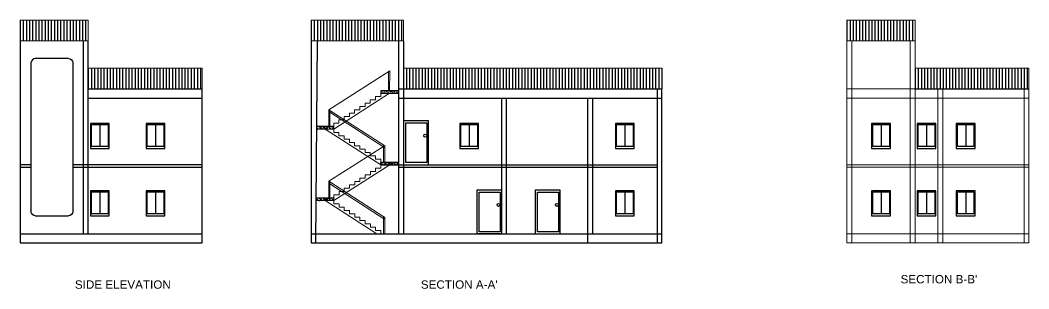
# Model space of a CAD drawing. Header units: metres. Extents: x 0 to 2377, y 0 to 2754.
# Drawn here: x 144.19 to 192.53, y 102.45 to 115.35 of the extents above; entities that cross this region are included whole.
import ezdxf

# ---------------------------------------------------------------- set-up
doc = ezdxf.new("R2010")
doc.units = ezdxf.units.M
doc.linetypes.add('DASHED', pattern=[0.75, 0.5, -0.25])
doc.layers.add('Stairs', color=1, linetype='Continuous', lineweight=35)
doc.layers.add('Walls', color=7, linetype='Continuous')
doc.styles.get("Standard").update_dxf_attribs({"font": 'arial.ttf'})

msp = doc.modelspace()

# ---------------------------------------------------------------- hatches: boundary and pattern name
at = {"lineweight": 0}
h = msp.add_hatch(dxfattribs=at)
h.set_pattern_fill('AR-CONC', color=256, scale=0.0005)
h.set_pattern_definition([(50, (-22.92186, 6.84556), (0.091092334, -0.007969543), [0.009525, -0.104775]), (355, (-22.92186, 6.84556), (-0.01762171, 0.095528423), [0.00762, -0.083820292]), (100.451445, (-22.91427, 6.84489), (0.073470624, 0.087558876), [0.008095004, -0.089045122]), (46.1842, (-22.92186, 6.87096), (0.13553952, -0.021021164), [0.0142875, -0.1571625]), (96.63556, (-22.91056, 6.8692), (0.11870207, 0.12371306), [0.01214251, -0.1335678]), (351.18415, (-22.92186, 6.87096), (0.11870207, 0.12371306), [0.01142998, -0.12572987]), (21, (-22.90916, 6.86461), (0.075807196, -0.0511326), [0.009525, -0.104775]), (326, (-22.90916, 6.86461), (0.030901014, 0.092093983), [0.00762, -0.08382]), (71.451445, (-22.90284, 6.86035), (0.10670821, 0.040961384), [0.008095004, -0.08904497]), (37.5, (-22.921857, 6.845558), (0.0015443016, 0.0422775194), [0, -0.082804, 0, -0.08509, 0, -0.0841375]), (7.5, (-22.921857, 6.84556), (0.033409831, 0.050090287), [0, -0.048514, 0, -0.080899, 0, -0.0320675]), (327.5, (-22.950178, 6.845558), (0.0677952976, -0.002864372), [0, -0.03175, 0, -0.09906, 0, -0.131445]), (317.5, (-22.96288, 6.84556), (0.07406459, 0.012713246), [0, -0.041275, 0, -0.065786, 0, -0.093345])])
h.paths.add_polyline_path([(162.324, 111.952), (161.469, 111.952), (161.469, 111.837), (162.324, 111.837)])
at = {"layer": 'Walls', "linetype": 'DASHED'}
h = msp.add_hatch(dxfattribs=at)
h.set_pattern_fill('AR-CONC', color=256, scale=0.029)
h.set_pattern_definition([(50, (-1313.58844, -1627.01318), (0.208005453, -0.018198119), [0.02175, -0.23925]), (355, (-1313.58844, -1627.01318), (-0.040237887, 0.218135719), [0.0174, -0.1914]), (100.451444, (-1313.5711, -1627.0147), (0.167767566, 0.199937597), [0.018484656, -0.203331212]), (46.1842, (-1313.58844, -1626.95518), (0.309499986, -0.04800059), [0.032625, -0.358875]), (96.635635, (-1313.56265, -1626.95918), (0.271051964, 0.282494394), [0.027727, -0.30499699]), (351.184164, (-1313.58844, -1626.95518), (0.271051964, 0.282494394), [0.0261, -0.2871]), (21, (-1313.55944, -1626.96968), (0.173103045, -0.116759478), [0.02175, -0.23925]), (326, (-1313.55944, -1626.96968), (0.070561446, 0.210293513), [0.0174, -0.1914]), (71.451445, (-1313.54501, -1626.9794), (0.24366449, 0.093534034), [0.018484655, -0.203331212]), (37.5, (-1313.58844, -1627.01318), (0.003526358, 0.0965392176), [0, -0.18908, 0, -0.1943, 0, -0.192125]), (7.5, (-1313.58844, -1627.01318), (0.076290166, 0.1143793964), [0, -0.11078, 0, -0.18473, 0, -0.073225]), (327.5, (-1313.65311, -1627.01318), (0.1548085065, -0.0065409128), [0, -0.0725, 0, -0.2262, 0, -0.30015]), (317.5, (-1313.68211, -1627.01318), (0.169123989, 0.029030445), [0, -0.09425, 0, -0.15022, 0, -0.21315])])
h.paths.add_polyline_path([(159.219, 110.122), (159.219, 110.237), (158.403, 110.236), (158.403, 110.121)])
h = msp.add_hatch(dxfattribs=at)
h.set_pattern_fill('AR-CONC', color=256, scale=0.029)
h.set_pattern_definition([(50, (-1310.47941, -1628.72818), (0.208005453, -0.018198119), [0.02175, -0.23925]), (355, (-1310.47941, -1628.72818), (-0.040237887, 0.218135719), [0.0174, -0.1914]), (100.451444, (-1310.46208, -1628.7297), (0.167767566, 0.199937597), [0.018484656, -0.203331212]), (46.1842, (-1310.47941, -1628.67018), (0.309499986, -0.04800059), [0.032625, -0.358875]), (96.635635, (-1310.45362, -1628.67418), (0.271051964, 0.282494394), [0.027727, -0.30499699]), (351.184164, (-1310.4794, -1628.67018), (0.271051964, 0.282494394), [0.0261, -0.2871]), (21, (-1310.45041, -1628.68468), (0.173103045, -0.116759478), [0.02175, -0.23925]), (326, (-1310.45041, -1628.68468), (0.070561446, 0.210293513), [0.0174, -0.1914]), (71.451445, (-1310.43599, -1628.6944), (0.24366449, 0.093534034), [0.018484655, -0.203331212]), (37.5, (-1310.47941, -1628.72818), (0.003526358, 0.0965392176), [0, -0.18908, 0, -0.1943, 0, -0.192125]), (7.5, (-1310.47941, -1628.72818), (0.076290166, 0.1143793964), [0, -0.11078, 0, -0.18473, 0, -0.073225]), (327.5, (-1310.54408, -1628.72818), (0.1548085065, -0.0065409128), [0, -0.0725, 0, -0.2262, 0, -0.30015]), (317.5, (-1310.57308, -1628.72818), (0.169123989, 0.029030445), [0, -0.09425, 0, -0.15022, 0, -0.21315])])
h.paths.add_polyline_path([(162.328, 108.407), (162.328, 108.522), (161.469, 108.522), (161.469, 108.407)])
h = msp.add_hatch(dxfattribs=at)
h.set_pattern_fill('AR-CONC', color=256, scale=0.029)
h.set_pattern_definition([(50, (-1313.58441, -1630.44818), (0.208005453, -0.018198119), [0.02175, -0.23925]), (355, (-1313.58441, -1630.44818), (-0.040237887, 0.218135719), [0.0174, -0.1914]), (100.451444, (-1313.56708, -1630.4497), (0.167767566, 0.199937597), [0.018484656, -0.203331212]), (46.1842, (-1313.58441, -1630.39018), (0.309499986, -0.04800059), [0.032625, -0.358875]), (96.635635, (-1313.55862, -1630.39418), (0.271051964, 0.282494394), [0.027727, -0.30499699]), (351.184164, (-1313.5844, -1630.39018), (0.271051964, 0.282494394), [0.0261, -0.2871]), (21, (-1313.55541, -1630.40468), (0.173103045, -0.116759478), [0.02175, -0.23925]), (326, (-1313.55541, -1630.40468), (0.070561446, 0.210293513), [0.0174, -0.1914]), (71.451445, (-1313.54099, -1630.4144), (0.24366449, 0.093534034), [0.018484655, -0.203331212]), (37.5, (-1313.58441, -1630.44818), (0.003526358, 0.0965392176), [0, -0.18908, 0, -0.1943, 0, -0.192125]), (7.5, (-1313.58441, -1630.44818), (0.076290166, 0.1143793964), [0, -0.11078, 0, -0.18473, 0, -0.073225]), (327.5, (-1313.64908, -1630.44818), (0.1548085065, -0.0065409128), [0, -0.0725, 0, -0.2262, 0, -0.30015]), (317.5, (-1313.67808, -1630.44818), (0.169123989, 0.029030445), [0, -0.09425, 0, -0.15022, 0, -0.21315])])
h.paths.add_polyline_path([(159.223, 106.687), (159.223, 106.802), (158.379, 106.801), (158.378, 106.687)])

# ---------------------------------------------------------------- linework, layer by layer
at = {"lineweight": 0}
for p, q in [((147.457, 115.346), (144.191, 115.346)), ((144.191, 115.346), (144.191, 114.346)), ((147.457, 114.346), (147.457, 115.346)), ((162.558, 115.346), (158.134, 115.346)), ((158.134, 115.346), (158.134, 114.346)), ((162.558, 114.346), (162.558, 115.346)), ((187.076, 115.346), (183.81, 115.346)), ((183.81, 115.346), (183.81, 114.346)), ((187.076, 114.346), (187.076, 115.346)), ((147.457, 114.346), (144.191, 114.346)), ((144.191, 114.346), (147.457, 114.346)), ((158.134, 114.346), (162.558, 114.346)), ((187.076, 114.346), (183.81, 114.346)), ((183.81, 114.346), (183.81, 112.046)), ((187.076, 114.346), (183.81, 114.346)), ((183.81, 114.346), (187.076, 114.346)), ((184.04, 104.667), (184.04, 114.346)), ((186.846, 114.346), (186.846, 104.667)), ((187.076, 104.667), (187.076, 114.346)), ((152.906, 113.046), (147.457, 113.046)), ((147.457, 113.046), (147.457, 112.046)), ((151.786, 113.046), (151.786, 112.046)), ((152.906, 112.046), (152.906, 113.046)), ((174.941, 113.046), (162.553, 113.046)), ((162.553, 113.046), (162.553, 112.046)), ((166.882, 113.046), (166.882, 112.046)), ((171.21, 113.046), (171.21, 112.046)), ((192.525, 113.046), (187.076, 113.046)), ((187.076, 113.046), (187.076, 112.046)), ((191.404, 113.046), (191.404, 112.046)), ((192.525, 112.046), (192.525, 113.046)), ((147.457, 112.046), (151.882, 112.046)), ((151.786, 112.046), (152.906, 112.046)), ((161.469, 111.952), (162.324, 111.952)), ((161.469, 111.952), (161.469, 111.837)), ((162.324, 111.952), (162.324, 111.837)), ((183.81, 112.046), (183.81, 104.667)), ((192.525, 112.046), (183.81, 112.046)), ((187.076, 112.046), (191.5, 112.046)), ((188.167, 112.046), (188.167, 104.667)), ((188.398, 104.667), (188.398, 112.046)), ((191.404, 112.046), (192.525, 112.046)), ((192.295, 104.667), (192.295, 112.046)), ((192.525, 104.667), (192.525, 112.046)), ((183.81, 111.607), (192.525, 111.607)), ((159.219, 110.122), (159.219, 110.237)), ((159.219, 110.122), (158.402, 110.122)), ((161.469, 108.522), (161.469, 108.407)), ((162.328, 108.407), (161.469, 108.407)), ((162.322, 108.407), (162.322, 108.522)), ((192.525, 108.407), (183.81, 108.407)), ((183.81, 108.287), (192.525, 108.287)), ((159.223, 106.687), (158.378, 106.687)), ((159.223, 106.687), (159.223, 106.802)), ((192.525, 105.087), (183.81, 105.087)), ((183.81, 104.667), (192.525, 104.667))]:
    msp.add_line(p, q, dxfattribs=at)
for p, q in [((144.191, 115.346), (144.191, 114.346)), ((144.34, 115.346), (144.34, 114.346)), ((144.49, 115.346), (144.49, 114.346)), ((144.639, 115.346), (144.639, 114.346)), ((144.788, 115.346), (144.788, 114.346)), ((144.937, 115.346), (144.937, 114.346)), ((144.937, 115.346), (144.937, 114.346)), ((145.086, 115.346), (145.086, 114.346)), ((145.086, 115.346), (145.086, 114.346)), ((145.236, 115.346), (145.236, 114.346)), ((145.385, 115.346), (145.385, 114.346)), ((145.385, 115.346), (145.385, 114.346)), ((145.534, 115.346), (145.534, 114.346)), ((145.683, 115.346), (145.683, 114.346)), ((145.833, 115.346), (145.833, 114.346)), ((145.982, 115.346), (145.982, 114.346)), ((146.131, 115.346), (146.131, 114.346)), ((146.131, 115.346), (146.131, 114.346)), ((146.28, 115.346), (146.28, 114.346)), ((146.28, 115.346), (146.28, 114.346)), ((146.43, 115.346), (146.43, 114.346)), ((146.579, 115.346), (146.579, 114.346)), ((146.579, 115.346), (146.579, 114.346)), ((146.728, 115.346), (146.728, 114.346)), ((146.877, 115.346), (146.877, 114.346)), ((147.027, 115.346), (147.027, 114.346)), ((147.176, 115.346), (147.176, 114.346)), ((147.325, 115.346), (147.325, 114.346)), ((147.325, 115.346), (147.325, 114.346)), ((158.134, 115.346), (158.134, 114.346)), ((158.283, 115.346), (158.283, 114.346)), ((158.432, 115.346), (158.432, 114.346)), ((158.581, 115.346), (158.581, 114.346)), ((158.731, 115.346), (158.731, 114.346)), ((158.88, 115.346), (158.88, 114.346)), ((158.88, 115.346), (158.88, 114.346)), ((159.029, 115.346), (159.029, 114.346)), ((159.029, 115.346), (159.029, 114.346)), ((159.178, 115.346), (159.178, 114.346)), ((159.328, 115.346), (159.328, 114.346)), ((159.328, 115.346), (159.328, 114.346)), ((159.477, 115.346), (159.477, 114.346)), ((159.626, 115.346), (159.626, 114.346)), ((159.775, 115.346), (159.775, 114.346)), ((159.925, 115.346), (159.925, 114.346)), ((160.074, 115.346), (160.074, 114.346)), ((160.074, 115.346), (160.074, 114.346)), ((160.223, 115.346), (160.223, 114.346)), ((160.223, 115.346), (160.223, 114.346)), ((160.372, 115.346), (160.372, 114.346)), ((160.522, 115.346), (160.522, 114.346)), ((160.522, 115.346), (160.522, 114.346)), ((160.671, 115.346), (160.671, 114.346)), ((160.82, 115.346), (160.82, 114.346)), ((160.969, 115.346), (160.969, 114.346)), ((161.119, 115.346), (161.119, 114.346)), ((161.268, 115.346), (161.268, 114.346)), ((161.268, 115.346), (161.268, 114.346)), ((161.417, 115.346), (161.417, 114.346)), ((161.417, 115.346), (161.417, 114.346)), ((161.566, 115.346), (161.566, 114.346)), ((161.716, 115.346), (161.716, 114.346)), ((161.716, 115.346), (161.716, 114.346)), ((161.865, 115.346), (161.865, 114.346)), ((162.014, 115.346), (162.014, 114.346)), ((162.163, 115.346), (162.163, 114.346)), ((162.313, 115.346), (162.313, 114.346)), ((162.462, 115.346), (162.462, 114.346)), ((162.462, 115.346), (162.462, 114.346)), ((183.81, 115.346), (183.81, 114.346)), ((183.959, 115.346), (183.959, 114.346)), ((184.108, 115.346), (184.108, 114.346)), ((184.258, 115.346), (184.258, 114.346)), ((184.407, 115.346), (184.407, 114.346)), ((184.556, 115.346), (184.556, 114.346)), ((184.556, 115.346), (184.556, 114.346)), ((184.705, 115.346), (184.705, 114.346)), ((184.705, 115.346), (184.705, 114.346)), ((184.855, 115.346), (184.855, 114.346)), ((185.004, 115.346), (185.004, 114.346)), ((185.004, 115.346), (185.004, 114.346)), ((185.153, 115.346), (185.153, 114.346)), ((185.302, 115.346), (185.302, 114.346)), ((185.451, 115.346), (185.451, 114.346)), ((185.601, 115.346), (185.601, 114.346)), ((185.75, 115.346), (185.75, 114.346)), ((185.75, 115.346), (185.75, 114.346)), ((185.899, 115.346), (185.899, 114.346)), ((185.899, 115.346), (185.899, 114.346)), ((186.048, 115.346), (186.048, 114.346)), ((186.198, 115.346), (186.198, 114.346)), ((186.198, 115.346), (186.198, 114.346)), ((186.347, 115.346), (186.347, 114.346)), ((186.496, 115.346), (186.496, 114.346)), ((186.645, 115.346), (186.645, 114.346)), ((186.795, 115.346), (186.795, 114.346)), ((186.944, 115.346), (186.944, 114.346)), ((186.944, 115.346), (186.944, 114.346)), ((144.191, 114.346), (144.191, 104.667)), ((147.227, 105.087), (147.227, 114.346)), ((147.457, 105.087), (147.457, 114.346)), ((158.134, 114.346), (158.134, 104.667)), ((158.364, 104.667), (158.432, 114.346)), ((144.709, 113.307), (144.709, 106.15)), ((146.509, 113.507), (144.909, 113.507)), ((146.709, 113.307), (146.709, 106.161)), ((147.457, 113.046), (147.457, 112.046)), ((147.607, 113.046), (147.607, 112.046)), ((147.756, 113.046), (147.756, 112.046)), ((147.905, 113.046), (147.905, 112.046)), ((148.054, 113.046), (148.054, 112.046)), ((148.204, 113.046), (148.204, 112.046)), ((148.204, 113.046), (148.204, 112.046)), ((148.353, 113.046), (148.353, 112.046)), ((148.353, 113.046), (148.353, 112.046)), ((148.502, 113.046), (148.502, 112.046)), ((148.651, 113.046), (148.651, 112.046)), ((148.651, 113.046), (148.651, 112.046)), ((148.801, 113.046), (148.801, 112.046)), ((148.95, 113.046), (148.95, 112.046)), ((149.099, 113.046), (149.099, 112.046)), ((149.248, 113.046), (149.248, 112.046)), ((149.398, 113.046), (149.398, 112.046)), ((149.398, 113.046), (149.398, 112.046)), ((149.547, 113.046), (149.547, 112.046)), ((149.547, 113.046), (149.547, 112.046)), ((149.696, 113.046), (149.696, 112.046)), ((149.845, 113.046), (149.845, 112.046)), ((149.845, 113.046), (149.845, 112.046)), ((149.995, 113.046), (149.995, 112.046)), ((150.144, 113.046), (150.144, 112.046)), ((150.293, 113.046), (150.293, 112.046)), ((150.442, 113.046), (150.442, 112.046)), ((150.592, 113.046), (150.592, 112.046)), ((150.592, 113.046), (150.592, 112.046)), ((150.741, 113.046), (150.741, 112.046)), ((150.741, 113.046), (150.741, 112.046)), ((150.89, 113.046), (150.89, 112.046)), ((151.039, 113.046), (151.039, 112.046)), ((151.039, 113.046), (151.039, 112.046)), ((151.189, 113.046), (151.189, 112.046)), ((151.338, 113.046), (151.338, 112.046)), ((151.487, 113.046), (151.487, 112.046)), ((151.636, 113.046), (151.636, 112.046)), ((151.786, 113.046), (151.786, 112.046)), ((151.786, 113.046), (151.786, 112.046)), ((151.786, 113.046), (151.786, 112.046)), ((151.935, 113.046), (151.935, 112.046)), ((152.084, 113.046), (152.084, 112.046)), ((152.233, 113.046), (152.233, 112.046)), ((152.383, 113.046), (152.383, 112.046)), ((152.532, 113.046), (152.532, 112.046)), ((152.532, 113.046), (152.532, 112.046)), ((152.681, 113.046), (152.681, 112.046)), ((152.681, 113.046), (152.681, 112.046)), ((152.83, 113.046), (152.83, 112.046)), ((162.553, 113.046), (162.553, 112.046)), ((162.703, 113.046), (162.703, 112.046)), ((162.852, 113.046), (162.852, 112.046)), ((163.001, 113.046), (163.001, 112.046)), ((163.15, 113.046), (163.15, 112.046)), ((163.3, 113.046), (163.3, 112.046)), ((163.3, 113.046), (163.3, 112.046)), ((163.449, 113.046), (163.449, 112.046)), ((163.449, 113.046), (163.449, 112.046)), ((163.598, 113.046), (163.598, 112.046)), ((163.747, 113.046), (163.747, 112.046)), ((163.747, 113.046), (163.747, 112.046)), ((163.897, 113.046), (163.897, 112.046)), ((164.046, 113.046), (164.046, 112.046)), ((164.195, 113.046), (164.195, 112.046)), ((164.344, 113.046), (164.344, 112.046)), ((164.494, 113.046), (164.494, 112.046)), ((164.494, 113.046), (164.494, 112.046)), ((164.643, 113.046), (164.643, 112.046)), ((164.643, 113.046), (164.643, 112.046)), ((164.792, 113.046), (164.792, 112.046)), ((164.941, 113.046), (164.941, 112.046)), ((164.941, 113.046), (164.941, 112.046)), ((165.091, 113.046), (165.091, 112.046)), ((165.24, 113.046), (165.24, 112.046)), ((165.389, 113.046), (165.389, 112.046)), ((165.538, 113.046), (165.538, 112.046)), ((165.688, 113.046), (165.688, 112.046)), ((165.688, 113.046), (165.688, 112.046)), ((165.837, 113.046), (165.837, 112.046)), ((165.837, 113.046), (165.837, 112.046)), ((165.986, 113.046), (165.986, 112.046)), ((166.135, 113.046), (166.135, 112.046)), ((166.135, 113.046), (166.135, 112.046)), ((166.285, 113.046), (166.285, 112.046)), ((166.434, 113.046), (166.434, 112.046)), ((166.583, 113.046), (166.583, 112.046)), ((166.732, 113.046), (166.732, 112.046)), ((166.882, 113.046), (166.882, 112.046)), ((166.882, 113.046), (166.882, 112.046)), ((166.882, 113.046), (166.882, 112.046)), ((167.031, 113.046), (167.031, 112.046)), ((167.18, 113.046), (167.18, 112.046)), ((167.329, 113.046), (167.329, 112.046)), ((167.479, 113.046), (167.479, 112.046)), ((167.628, 113.046), (167.628, 112.046)), ((167.628, 113.046), (167.628, 112.046)), ((167.777, 113.046), (167.777, 112.046)), ((167.777, 113.046), (167.777, 112.046)), ((167.926, 113.046), (167.926, 112.046)), ((168.075, 113.046), (168.075, 112.046)), ((168.075, 113.046), (168.075, 112.046)), ((168.225, 113.046), (168.225, 112.046)), ((168.374, 113.046), (168.374, 112.046)), ((168.523, 113.046), (168.523, 112.046)), ((168.672, 113.046), (168.672, 112.046)), ((168.822, 113.046), (168.822, 112.046)), ((168.822, 113.046), (168.822, 112.046)), ((168.971, 113.046), (168.971, 112.046)), ((168.971, 113.046), (168.971, 112.046)), ((169.12, 113.046), (169.12, 112.046)), ((169.269, 113.046), (169.269, 112.046)), ((169.269, 113.046), (169.269, 112.046)), ((169.419, 113.046), (169.419, 112.046)), ((169.568, 113.046), (169.568, 112.046)), ((169.717, 113.046), (169.717, 112.046)), ((169.866, 113.046), (169.866, 112.046)), ((170.016, 113.046), (170.016, 112.046)), ((170.016, 113.046), (170.016, 112.046)), ((170.165, 113.046), (170.165, 112.046)), ((170.165, 113.046), (170.165, 112.046)), ((170.314, 113.046), (170.314, 112.046)), ((170.463, 113.046), (170.463, 112.046)), ((170.463, 113.046), (170.463, 112.046)), ((170.613, 113.046), (170.613, 112.046)), ((170.762, 113.046), (170.762, 112.046)), ((170.911, 113.046), (170.911, 112.046)), ((171.06, 113.046), (171.06, 112.046)), ((171.21, 113.046), (171.21, 112.046)), ((171.21, 113.046), (171.21, 112.046)), ((171.21, 113.046), (171.21, 112.046)), ((171.359, 113.046), (171.359, 112.046)), ((171.508, 113.046), (171.508, 112.046)), ((171.657, 113.046), (171.657, 112.046)), ((171.807, 113.046), (171.807, 112.046)), ((171.956, 113.046), (171.956, 112.046)), ((171.956, 113.046), (171.956, 112.046)), ((172.105, 113.046), (172.105, 112.046)), ((172.105, 113.046), (172.105, 112.046)), ((172.254, 113.046), (172.254, 112.046)), ((172.404, 113.046), (172.404, 112.046)), ((172.404, 113.046), (172.404, 112.046)), ((172.553, 113.046), (172.553, 112.046)), ((172.702, 113.046), (172.702, 112.046)), ((172.851, 113.046), (172.851, 112.046)), ((173.001, 113.046), (173.001, 112.046)), ((173.15, 113.046), (173.15, 112.046)), ((173.15, 113.046), (173.15, 112.046)), ((173.299, 113.046), (173.299, 112.046)), ((173.299, 113.046), (173.299, 112.046)), ((173.448, 113.046), (173.448, 112.046)), ((173.598, 113.046), (173.598, 112.046)), ((173.598, 113.046), (173.598, 112.046)), ((173.747, 113.046), (173.747, 112.046)), ((173.896, 113.046), (173.896, 112.046)), ((174.045, 113.046), (174.045, 112.046)), ((174.194, 113.046), (174.194, 112.046)), ((174.344, 113.046), (174.344, 112.046)), ((174.344, 113.046), (174.344, 112.046)), ((174.493, 113.046), (174.493, 112.046)), ((174.493, 113.046), (174.493, 112.046)), ((174.642, 113.046), (174.642, 112.046)), ((174.791, 113.046), (174.791, 112.046)), ((174.791, 113.046), (174.791, 112.046)), ((174.941, 113.046), (174.941, 112.046)), ((187.076, 113.046), (187.076, 112.046)), ((187.226, 113.046), (187.226, 112.046)), ((187.375, 113.046), (187.375, 112.046)), ((187.524, 113.046), (187.524, 112.046)), ((187.673, 113.046), (187.673, 112.046)), ((187.822, 113.046), (187.822, 112.046)), ((187.822, 113.046), (187.822, 112.046)), ((187.972, 113.046), (187.972, 112.046)), ((187.972, 113.046), (187.972, 112.046)), ((188.121, 113.046), (188.121, 112.046)), ((188.27, 113.046), (188.27, 112.046)), ((188.27, 113.046), (188.27, 112.046)), ((188.419, 113.046), (188.419, 112.046)), ((188.569, 113.046), (188.569, 112.046)), ((188.718, 113.046), (188.718, 112.046)), ((188.867, 113.046), (188.867, 112.046)), ((189.016, 113.046), (189.016, 112.046)), ((189.016, 113.046), (189.016, 112.046)), ((189.166, 113.046), (189.166, 112.046)), ((189.166, 113.046), (189.166, 112.046)), ((189.315, 113.046), (189.315, 112.046)), ((189.464, 113.046), (189.464, 112.046)), ((189.464, 113.046), (189.464, 112.046)), ((189.613, 113.046), (189.613, 112.046)), ((189.763, 113.046), (189.763, 112.046)), ((189.912, 113.046), (189.912, 112.046)), ((190.061, 113.046), (190.061, 112.046)), ((190.21, 113.046), (190.21, 112.046)), ((190.21, 113.046), (190.21, 112.046)), ((190.36, 113.046), (190.36, 112.046)), ((190.36, 113.046), (190.36, 112.046)), ((190.509, 113.046), (190.509, 112.046)), ((190.658, 113.046), (190.658, 112.046)), ((190.658, 113.046), (190.658, 112.046)), ((190.807, 113.046), (190.807, 112.046)), ((190.957, 113.046), (190.957, 112.046)), ((191.106, 113.046), (191.106, 112.046)), ((191.255, 113.046), (191.255, 112.046)), ((191.404, 113.046), (191.404, 112.046)), ((191.404, 113.046), (191.404, 112.046)), ((191.404, 113.046), (191.404, 112.046)), ((191.554, 113.046), (191.554, 112.046)), ((191.703, 113.046), (191.703, 112.046)), ((191.852, 113.046), (191.852, 112.046)), ((192.001, 113.046), (192.001, 112.046)), ((192.151, 113.046), (192.151, 112.046)), ((192.151, 113.046), (192.151, 112.046)), ((192.3, 113.046), (192.3, 112.046)), ((192.3, 113.046), (192.3, 112.046)), ((192.449, 113.046), (192.449, 112.046)), ((147.457, 112.046), (152.906, 112.046)), ((152.906, 104.667), (152.906, 112.046)), ((162.316, 112.046), (174.941, 112.046)), ((174.711, 112.046), (174.711, 104.667)), ((174.941, 104.667), (174.941, 112.046)), ((187.076, 112.046), (192.525, 112.046)), ((147.457, 111.607), (152.906, 111.607)), ((162.317, 111.607), (174.941, 111.607)), ((167.273, 105.087), (167.273, 111.607)), ((167.503, 105.087), (167.503, 111.607)), ((171.396, 104.667), (171.396, 111.607)), ((171.626, 105.087), (171.626, 111.607)), ((148.454, 110.391), (147.554, 110.391)), ((147.554, 110.391), (147.554, 109.191)), ((148.005, 110.331), (148.005, 109.28)), ((148.454, 109.191), (148.454, 110.391)), ((151.128, 110.391), (150.228, 110.391)), ((150.228, 110.391), (150.228, 109.191)), ((150.68, 110.331), (150.68, 109.28)), ((151.128, 109.191), (151.128, 110.391)), ((162.558, 110.507), (162.558, 108.407)), ((163.758, 110.507), (162.558, 110.507)), ((163.758, 108.407), (163.758, 110.507)), ((166.156, 110.391), (165.256, 110.391)), ((165.256, 110.391), (165.256, 109.191)), ((165.708, 110.331), (165.708, 109.28)), ((166.156, 109.191), (166.156, 110.391)), ((173.619, 110.391), (172.719, 110.391)), ((172.719, 110.391), (172.719, 109.191)), ((173.17, 110.331), (173.17, 109.28)), ((173.619, 109.191), (173.619, 110.391)), ((185.893, 110.391), (184.993, 110.391)), ((184.993, 110.391), (184.993, 109.191)), ((185.445, 110.331), (185.445, 109.28)), ((185.893, 109.191), (185.893, 110.391)), ((188.072, 110.391), (187.172, 110.391)), ((187.172, 110.391), (187.172, 109.191)), ((187.624, 110.331), (187.624, 109.28)), ((188.072, 109.191), (188.072, 110.391)), ((189.947, 110.391), (189.047, 110.391)), ((189.047, 110.391), (189.047, 109.191)), ((189.499, 110.331), (189.499, 109.28)), ((189.947, 109.191), (189.947, 110.391)), ((147.554, 109.191), (148.454, 109.191)), ((150.228, 109.191), (151.128, 109.191)), ((165.256, 109.191), (166.156, 109.191)), ((172.719, 109.191), (173.619, 109.191)), ((184.993, 109.191), (185.893, 109.191)), ((187.172, 109.191), (188.072, 109.191)), ((189.047, 109.191), (189.947, 109.191)), ((144.709, 108.407), (144.191, 108.407)), ((144.191, 108.287), (144.709, 108.287)), ((152.906, 108.407), (146.709, 108.407)), ((146.709, 108.287), (152.906, 108.287)), ((158.364, 108.407), (158.39, 108.407)), ((158.364, 108.287), (158.389, 108.287)), ((161.469, 108.407), (174.711, 108.407)), ((162.323, 108.287), (174.711, 108.287)), ((162.558, 108.407), (163.758, 108.407)), ((148.454, 107.161), (147.554, 107.161)), ((147.554, 107.161), (147.554, 105.961)), ((148.005, 107.101), (148.005, 106.05)), ((148.454, 105.961), (148.454, 107.161)), ((151.128, 107.161), (150.228, 107.161)), ((150.228, 107.161), (150.228, 105.961)), ((150.68, 107.101), (150.68, 106.05)), ((151.128, 105.961), (151.128, 107.161)), ((166.073, 107.187), (166.073, 105.087)), ((167.273, 107.187), (166.073, 107.187)), ((167.273, 105.087), (167.273, 107.187)), ((168.872, 107.187), (168.872, 105.087)), ((170.072, 107.187), (168.872, 107.187)), ((170.072, 105.087), (170.072, 107.187)), ((173.619, 107.161), (172.719, 107.161)), ((172.719, 107.161), (172.719, 105.961)), ((173.17, 107.101), (173.17, 106.05)), ((173.619, 105.961), (173.619, 107.161)), ((185.893, 107.161), (184.993, 107.161)), ((184.993, 107.161), (184.993, 105.961)), ((185.445, 107.101), (185.445, 106.05)), ((185.893, 105.961), (185.893, 107.161)), ((188.072, 107.161), (187.172, 107.161)), ((187.172, 107.161), (187.172, 105.961)), ((187.624, 107.101), (187.624, 106.05)), ((188.072, 105.961), (188.072, 107.161)), ((189.947, 107.161), (189.047, 107.161)), ((189.047, 107.161), (189.047, 105.961)), ((189.499, 107.101), (189.499, 106.05)), ((189.947, 105.961), (189.947, 107.161)), ((144.909, 105.951), (146.509, 105.96)), ((147.554, 105.961), (148.454, 105.961)), ((150.228, 105.961), (151.128, 105.961)), ((172.719, 105.961), (173.619, 105.961)), ((184.993, 105.961), (185.893, 105.961)), ((187.172, 105.961), (188.072, 105.961)), ((189.047, 105.961), (189.947, 105.961)), ((144.191, 105.087), (152.906, 105.087)), ((158.134, 105.087), (174.941, 105.087)), ((167.273, 105.087), (166.073, 105.087)), ((166.073, 105.087), (167.273, 105.087)), ((168.872, 105.087), (170.072, 105.087)), ((144.191, 104.667), (152.906, 104.667)), ((158.134, 104.667), (174.941, 104.667))]:
    msp.add_line(p, q)
for points in [[(147.609, 110.331), (148.402, 110.331), (148.402, 109.28), (147.609, 109.28)], [(150.283, 110.331), (151.076, 110.331), (151.076, 109.28), (150.283, 109.28)], [(162.666, 110.414), (163.673, 110.414), (163.673, 108.51), (162.666, 108.51)], [(165.312, 110.331), (166.105, 110.331), (166.105, 109.28), (165.312, 109.28)], [(172.774, 110.331), (173.567, 110.331), (173.567, 109.28), (172.774, 109.28)], [(185.048, 110.331), (185.841, 110.331), (185.841, 109.28), (185.048, 109.28)], [(187.228, 110.331), (188.021, 110.331), (188.021, 109.28), (187.228, 109.28)], [(189.102, 110.331), (189.895, 110.331), (189.895, 109.28), (189.102, 109.28)], [(147.609, 107.101), (148.402, 107.101), (148.402, 106.05), (147.609, 106.05)], [(150.283, 107.101), (151.076, 107.101), (151.076, 106.05), (150.283, 106.05)], [(166.181, 107.094), (167.188, 107.094), (167.188, 105.19), (166.181, 105.19)], [(168.98, 107.094), (169.987, 107.094), (169.987, 105.19), (168.98, 105.19)], [(172.774, 107.101), (173.567, 107.101), (173.567, 106.05), (172.774, 106.05)], [(185.048, 107.101), (185.841, 107.101), (185.841, 106.05), (185.048, 106.05)], [(187.228, 107.101), (188.021, 107.101), (188.021, 106.05), (187.228, 106.05)], [(189.102, 107.101), (189.895, 107.101), (189.895, 106.05), (189.102, 106.05)]]:
    msp.add_lwpolyline(points, close=True)
for centre in [(163.6, 109.801), (167.115, 106.481), (169.914, 106.481)]:
    msp.add_circle(centre, 0.0729)
for points in [[(144.909, 113.507), (144.815, 113.507), (144.709, 113.401), (144.709, 113.307)], [(146.509, 113.507), (146.604, 113.507), (146.709, 113.401), (146.709, 113.307)], [(144.909, 105.951), (144.815, 105.95), (144.709, 106.056), (144.709, 106.15)], [(146.709, 106.161), (146.709, 106.067), (146.604, 105.96), (146.509, 105.96)]]:
    msp.add_open_spline(points, degree=3)
at = {"layer": 'Stairs', "lineweight": 0}
for p, q in [((158.98, 111.049), (161.9, 112.919)), ((161.84, 112.88), (161.84, 111.952)), ((161.9, 112.919), (161.896, 111.952)), ((159.219, 110.122), (161.896, 111.837)), ((161.469, 111.677), (161.219, 111.677)), ((161.219, 111.677), (161.219, 111.517)), ((161.469, 111.837), (161.469, 111.677)), ((160.719, 111.197), (160.469, 111.197)), ((160.469, 111.197), (160.469, 111.037)), ((160.969, 111.357), (160.719, 111.357)), ((160.719, 111.357), (160.719, 111.197)), ((161.219, 111.517), (160.969, 111.517)), ((160.969, 111.517), (160.969, 111.357)), ((161.672, 109.31), (158.98, 111.049)), ((158.98, 111.049), (158.981, 110.237)), ((161.672, 109.221), (158.98, 110.96)), ((159.037, 111.012), (159.037, 110.237)), ((159.969, 110.717), (159.719, 110.717)), ((159.719, 110.717), (159.719, 110.557)), ((160.219, 110.877), (159.969, 110.877)), ((159.969, 110.877), (159.969, 110.717)), ((160.469, 111.037), (160.219, 111.037)), ((160.219, 111.037), (160.219, 110.877)), ((159.469, 110.397), (159.219, 110.397)), ((159.219, 110.397), (159.219, 110.237)), ((159.719, 110.557), (159.469, 110.557)), ((159.469, 110.557), (159.469, 110.397)), ((161.473, 108.402), (158.811, 110.122)), ((159.219, 110.122), (159.219, 109.962)), ((159.219, 109.962), (159.469, 109.962)), ((159.469, 109.962), (159.469, 109.802)), ((159.469, 109.802), (159.719, 109.802)), ((159.719, 109.802), (159.719, 109.642)), ((158.98, 107.614), (161.595, 109.289)), ((159.719, 109.642), (159.969, 109.642)), ((159.969, 109.642), (159.969, 109.482)), ((159.969, 109.482), (160.219, 109.482)), ((160.219, 109.482), (160.219, 109.322)), ((160.219, 109.322), (160.469, 109.322)), ((160.469, 109.322), (160.469, 109.162)), ((161.595, 109.359), (161.595, 108.522)), ((161.672, 108.522), (161.672, 109.31)), ((160.469, 109.162), (160.719, 109.162)), ((160.719, 109.162), (160.719, 109.002)), ((160.719, 109.002), (160.969, 109.002)), ((160.969, 109.002), (160.969, 108.842)), ((160.969, 108.842), (161.219, 108.842)), ((161.219, 108.842), (161.219, 108.682)), ((159.223, 106.687), (161.9, 108.402)), ((161.219, 108.682), (161.469, 108.682)), ((161.469, 108.682), (161.469, 108.522)), ((161.473, 108.402), (161.473, 108.242)), ((160.973, 107.922), (160.723, 107.922)), ((160.723, 107.922), (160.723, 107.762)), ((161.223, 108.082), (160.973, 108.082)), ((160.973, 108.082), (160.973, 107.922)), ((161.473, 108.242), (161.223, 108.242)), ((161.223, 108.242), (161.223, 108.082)), ((161.672, 105.875), (158.98, 107.614)), ((158.98, 107.614), (158.981, 106.802)), ((161.672, 105.786), (158.98, 107.525)), ((159.037, 107.577), (159.037, 106.802)), ((160.223, 107.442), (159.973, 107.442)), ((159.973, 107.442), (159.973, 107.282)), ((160.473, 107.602), (160.223, 107.602)), ((160.223, 107.602), (160.223, 107.442)), ((160.723, 107.762), (160.473, 107.762)), ((160.473, 107.762), (160.473, 107.602)), ((159.473, 106.962), (159.223, 106.962)), ((159.223, 106.962), (159.223, 106.802)), ((159.723, 107.122), (159.473, 107.122)), ((159.473, 107.122), (159.473, 106.962)), ((159.973, 107.282), (159.723, 107.282)), ((159.723, 107.282), (159.723, 107.122)), ((161.277, 105.087), (158.8, 106.687)), ((159.223, 106.527), (159.223, 106.687)), ((159.473, 106.527), (159.223, 106.527)), ((159.473, 106.367), (159.473, 106.527)), ((159.723, 106.367), (159.473, 106.367)), ((159.723, 106.207), (159.723, 106.367)), ((159.973, 106.207), (159.723, 106.207)), ((159.973, 106.047), (159.973, 106.207)), ((160.223, 106.047), (159.973, 106.047)), ((160.223, 105.887), (160.223, 106.047)), ((160.473, 105.887), (160.223, 105.887)), ((160.473, 105.727), (160.473, 105.887)), ((161.672, 105.875), (161.595, 105.924)), ((161.595, 105.924), (161.595, 105.087)), ((161.672, 105.087), (161.672, 105.875)), ((160.723, 105.727), (160.473, 105.727)), ((160.723, 105.567), (160.723, 105.727)), ((160.973, 105.567), (160.723, 105.567)), ((160.973, 105.407), (160.973, 105.567)), ((161.223, 105.407), (160.973, 105.407)), ((161.223, 105.247), (161.223, 105.407)), ((161.473, 105.247), (161.223, 105.247)), ((161.473, 105.087), (161.473, 105.247))]:
    msp.add_line(p, q, dxfattribs=at)
at = {"layer": 'Walls', "color": 0}
for p, q in [((162.313, 114.346), (162.328, 105.087)), ((162.558, 114.346), (162.558, 105.087))]:
    msp.add_line(p, q, dxfattribs=at)
at = {"layer": 'Walls'}
for p, q in [((162.324, 111.952), (161.469, 111.952)), ((161.469, 111.837), (162.324, 111.837)), ((159.219, 110.237), (158.403, 110.237)), ((162.328, 108.522), (161.469, 108.522)), ((159.223, 106.802), (158.379, 106.801))]:
    msp.add_line(p, q, dxfattribs=at)

# ---------------------------------------------------------------- texts
at = {"char_height": 0.4, "attachment_point": 1}
for s, insert in [("SECTION B-B'", (186.379, 103.116)), ('\\pxqc;SIDE ELEVATION', (145.035, 102.859)), ("\\pxqc;SECTION A-A'", (161.153, 102.859))]:
    msp.add_mtext_dynamic_manual_height_columns(s, width=8.15046, gutter_width=17.678, heights=[0.763], dxfattribs=dict(at, insert=insert))

doc.saveas('drawing.dxf')
